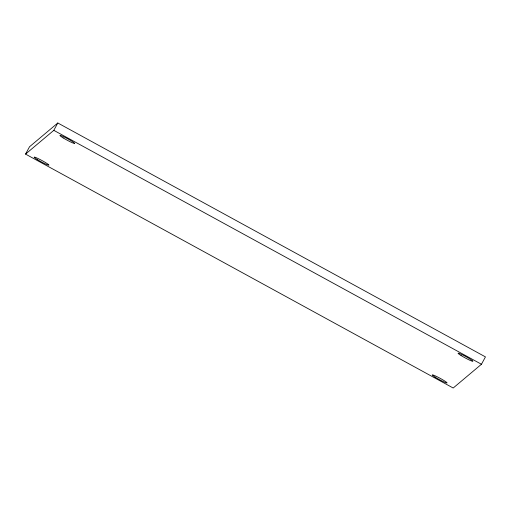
<?xml version="1.0" encoding="UTF-8"?>
<svg xmlns="http://www.w3.org/2000/svg" width="511" height="511" viewBox="0 0 511 511"><rect width="100%" height="100%" fill="white"/><g stroke="black" fill="none" stroke-linecap="round" stroke-linejoin="round"><path stroke-width="0.77" d="M25.55 154.105L29.549 146.74L57.807 122.985L485.45 356.895L481.451 364.26L453.193 388.015L25.55 154.105L53.815 130.343L57.807 122.985M53.815 130.343L481.451 364.26M37.201 159.502A8.406 0.747 28.5 0 0 48.884 165.181A8.406 0.747 28.5 0 0 38.485 158.729A8.406 0.747 28.5 0 0 37.201 159.502M63.179 137.919A8.406 0.747 28.5 0 0 74.708 143.47A8.406 0.747 28.5 0 0 64.099 136.942A8.406 0.747 28.5 0 0 63.179 137.919M461.094 355.554A8.406 0.747 28.5 0 0 472.835 361.271A8.406 0.747 28.5 0 0 462.506 354.851A8.406 0.747 28.5 0 0 461.094 355.554M435.078 377.112A8.406 0.747 28.5 0 0 446.991 382.975A8.406 0.747 28.5 0 0 436.95 376.664A8.406 0.747 28.5 0 0 435.078 377.112"/></g></svg>
